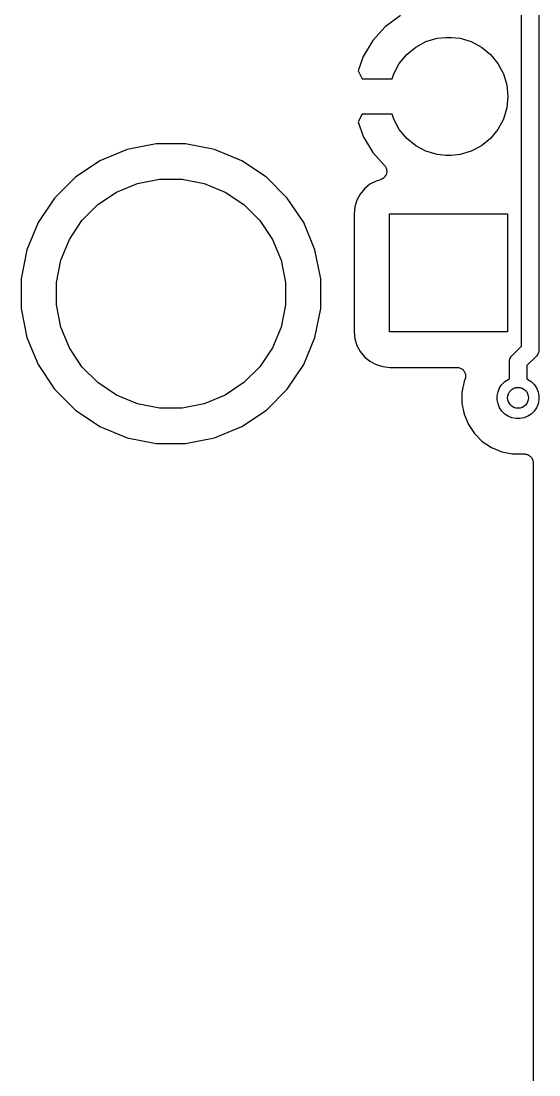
# Model space of a CAD drawing. Extents: x 0.81 to 4.31, y -4.31 to -0.81.
# Drawn here: x 4.019 to 4.313, y -1.998 to -1.401 of the extents above; entities that cross this region are included whole.
import ezdxf

# ---------------------------------------------------------------- set-up
doc = ezdxf.new("R2010")
doc.units = 0
doc.header["$MEASUREMENT"] = 0
doc.layers.add('BLACK', color=7, linetype='CONTINUOUS')

msp = doc.modelspace()

# ---------------------------------------------------------------- linework, layer by layer
at = {"layer": 'BLACK', "linetype": 'CONTINUOUS'}
for p, q in [((4.30315, -1.58497), (4.30315, -1.19161)), ((4.31299, -1.18981), (4.31299, -1.58677)), ((4.23444, -1.39738), (4.22581, -1.40381)), ((4.22581, -1.40381), (4.2188, -1.41159)), ((4.25525, -1.41033), (4.26017, -1.40984)), ((4.26017, -1.40984), (4.26345, -1.40984)), ((4.26345, -1.40984), (4.26837, -1.41033)), ((4.2188, -1.41159), (4.21344, -1.42059)), ((4.23803, -1.41953), (4.24313, -1.41535)), ((4.24313, -1.41535), (4.24894, -1.41224)), ((4.24894, -1.41224), (4.25525, -1.41033)), ((4.26837, -1.41033), (4.27468, -1.41224)), ((4.27468, -1.41224), (4.28049, -1.41535)), ((4.28049, -1.41535), (4.28559, -1.41953)), ((4.21344, -1.42059), (4.2105, -1.42887)), ((4.23385, -1.42463), (4.23803, -1.41953)), ((4.28559, -1.41953), (4.28977, -1.42463)), ((4.23074, -1.43044), (4.23385, -1.42463)), ((4.28977, -1.42463), (4.29288, -1.43044)), ((4.2105, -1.42887), (4.21283, -1.43331)), ((4.21283, -1.43331), (4.22987, -1.43331)), ((4.22987, -1.43331), (4.23074, -1.43044)), ((4.29288, -1.43044), (4.29479, -1.43675)), ((4.29479, -1.43675), (4.29544, -1.44331)), ((4.29544, -1.44331), (4.29479, -1.44987)), ((4.29479, -1.44987), (4.29288, -1.45618)), ((4.21283, -1.45331), (4.2105, -1.45775)), ((4.22987, -1.45331), (4.21283, -1.45331)), ((4.23074, -1.45618), (4.22987, -1.45331)), ((4.23385, -1.46199), (4.23074, -1.45618)), ((4.29288, -1.45618), (4.28977, -1.46199)), ((4.2105, -1.45775), (4.21344, -1.46602)), ((4.23803, -1.46708), (4.23385, -1.46199)), ((4.28977, -1.46199), (4.28559, -1.46708)), ((4.21344, -1.46602), (4.2188, -1.47502)), ((4.24313, -1.47127), (4.23803, -1.46708)), ((4.28559, -1.46708), (4.28049, -1.47127)), ((4.07955, -1.47342), (4.06409, -1.47983)), ((4.09596, -1.47016), (4.07955, -1.47342)), ((4.1127, -1.47016), (4.09596, -1.47016)), ((4.12911, -1.47342), (4.1127, -1.47016)), ((4.14457, -1.47983), (4.12911, -1.47342)), ((4.2188, -1.47502), (4.22543, -1.48238)), ((4.24894, -1.47437), (4.24313, -1.47127)), ((4.25525, -1.47629), (4.24894, -1.47437)), ((4.27468, -1.47437), (4.26837, -1.47629)), ((4.28049, -1.47127), (4.27468, -1.47437)), ((4.06409, -1.47983), (4.05017, -1.48912)), ((4.15849, -1.48912), (4.14457, -1.47983)), ((4.26017, -1.47677), (4.25525, -1.47629)), ((4.26345, -1.47677), (4.26017, -1.47677)), ((4.26837, -1.47629), (4.26345, -1.47677)), ((4.22543, -1.48238), (4.22548, -1.48243)), ((4.22548, -1.48243), (4.22554, -1.48252)), ((4.22554, -1.48252), (4.22561, -1.48259)), ((4.22561, -1.48259), (4.22582, -1.48291)), ((4.22582, -1.48291), (4.22605, -1.48323)), ((4.22605, -1.48323), (4.22609, -1.48332)), ((4.22609, -1.48332), (4.22615, -1.48341)), ((4.22615, -1.48341), (4.22629, -1.48376)), ((4.22635, -1.48756), (4.22621, -1.48792)), ((4.22629, -1.48376), (4.22645, -1.48411)), ((4.2265, -1.4872), (4.22635, -1.48756)), ((4.22645, -1.48411), (4.22647, -1.48421)), ((4.22647, -1.48421), (4.22651, -1.48431)), ((4.22652, -1.4871), (4.2265, -1.4872)), ((4.22651, -1.48431), (4.22659, -1.48469)), ((4.22655, -1.487), (4.22652, -1.4871)), ((4.22661, -1.48662), (4.22655, -1.487)), ((4.22659, -1.48469), (4.22667, -1.48506)), ((4.22669, -1.48624), (4.22661, -1.48662)), ((4.22667, -1.48506), (4.22668, -1.48517)), ((4.22668, -1.48517), (4.2267, -1.48527)), ((4.2267, -1.48527), (4.22669, -1.48565)), ((4.22669, -1.48565), (4.22671, -1.48604)), ((4.22671, -1.48604), (4.22669, -1.48614)), ((4.22669, -1.48614), (4.22669, -1.48624)), ((4.05017, -1.48912), (4.03834, -1.50096)), ((4.07356, -1.49755), (4.08538, -1.49265)), ((4.08538, -1.49265), (4.09793, -1.49016)), ((4.09793, -1.49016), (4.11073, -1.49016)), ((4.11073, -1.49016), (4.12328, -1.49265)), ((4.12328, -1.49265), (4.1351, -1.49755)), ((4.17032, -1.50096), (4.15849, -1.48912)), ((4.21718, -1.49313), (4.21414, -1.49563)), ((4.22066, -1.49128), (4.21718, -1.49313)), ((4.22317, -1.49051), (4.22066, -1.49128)), ((4.22326, -1.49047), (4.22317, -1.49051)), ((4.22336, -1.49045), (4.22326, -1.49047)), ((4.22371, -1.49029), (4.22336, -1.49045)), ((4.22407, -1.49014), (4.22371, -1.49029)), ((4.22416, -1.49008), (4.22407, -1.49014)), ((4.22425, -1.49004), (4.22416, -1.49008)), ((4.22456, -1.48981), (4.22425, -1.49004)), ((4.22488, -1.4896), (4.22456, -1.48981)), ((4.22496, -1.48953), (4.22488, -1.4896)), ((4.22504, -1.48947), (4.22496, -1.48953)), ((4.2253, -1.48918), (4.22504, -1.48947)), ((4.22557, -1.48891), (4.2253, -1.48918)), ((4.22563, -1.48882), (4.22557, -1.48891)), ((4.2257, -1.48875), (4.22563, -1.48882)), ((4.2259, -1.48842), (4.2257, -1.48875)), ((4.22612, -1.4881), (4.2259, -1.48842)), ((4.22616, -1.48801), (4.22612, -1.4881)), ((4.22621, -1.48792), (4.22616, -1.48801)), ((4.06292, -1.50466), (4.07356, -1.49755)), ((4.1351, -1.49755), (4.14574, -1.50466)), ((4.21164, -1.49868), (4.20978, -1.50215)), ((4.21414, -1.49563), (4.21164, -1.49868)), ((4.03834, -1.50096), (4.02904, -1.51487)), ((4.05387, -1.51371), (4.06292, -1.50466)), ((4.14574, -1.50466), (4.15479, -1.51371)), ((4.17962, -1.51487), (4.17032, -1.50096)), ((4.20978, -1.50215), (4.20864, -1.50592)), ((4.20864, -1.50592), (4.20823, -1.51009)), ((4.20823, -1.51009), (4.20823, -1.57653)), ((4.22835, -1.57677), (4.22835, -1.50984)), ((4.22835, -1.50984), (4.29528, -1.50984)), ((4.29528, -1.50984), (4.29528, -1.57677)), ((4.02904, -1.51487), (4.02264, -1.53034)), ((4.04676, -1.52435), (4.05387, -1.51371)), ((4.15479, -1.51371), (4.1619, -1.52435)), ((4.18603, -1.53034), (4.17962, -1.51487)), ((4.04187, -1.53617), (4.04676, -1.52435)), ((4.1619, -1.52435), (4.16679, -1.53617)), ((4.02264, -1.53034), (4.01937, -1.54675)), ((4.18929, -1.54675), (4.18603, -1.53034)), ((4.03937, -1.54872), (4.04187, -1.53617)), ((4.16679, -1.53617), (4.16929, -1.54872)), ((4.01937, -1.54675), (4.01937, -1.56349)), ((4.18929, -1.56349), (4.18929, -1.54675)), ((4.03937, -1.56152), (4.03937, -1.54872)), ((4.16929, -1.54872), (4.16929, -1.56152)), ((4.01937, -1.56349), (4.02264, -1.5799)), ((4.04187, -1.57407), (4.03937, -1.56152)), ((4.16929, -1.56152), (4.16679, -1.57407)), ((4.18603, -1.5799), (4.18929, -1.56349)), ((4.04676, -1.58589), (4.04187, -1.57407)), ((4.16679, -1.57407), (4.1619, -1.58589)), ((4.20823, -1.57653), (4.20864, -1.58069)), ((4.29528, -1.57677), (4.22835, -1.57677)), ((4.02264, -1.5799), (4.02904, -1.59536)), ((4.17962, -1.59536), (4.18603, -1.5799)), ((4.20864, -1.58069), (4.20978, -1.58446)), ((4.05387, -1.59653), (4.04676, -1.58589)), ((4.1619, -1.58589), (4.15479, -1.59653)), ((4.20978, -1.58446), (4.21164, -1.58794)), ((4.21164, -1.58794), (4.21414, -1.59098)), ((4.29787, -1.59025), (4.30315, -1.58497)), ((4.31264, -1.5889), (4.31218, -1.58976)), ((4.31269, -1.58873), (4.31264, -1.5889)), ((4.31292, -1.58797), (4.31269, -1.58873)), ((4.31299, -1.58725), (4.31292, -1.58797)), ((4.31299, -1.58677), (4.31302, -1.58701)), ((4.31302, -1.58701), (4.31299, -1.58725)), ((4.31299, -1.58725), (4.31299, -1.58725)), ((4.21414, -1.59098), (4.21718, -1.59348)), ((4.21718, -1.59348), (4.22066, -1.59534)), ((4.29624, -1.5939), (4.29633, -1.59293)), ((4.29626, -1.59414), (4.29624, -1.5939)), ((4.29626, -1.60343), (4.29626, -1.59414)), ((4.29633, -1.59293), (4.29661, -1.59201)), ((4.29661, -1.59201), (4.29707, -1.59115)), ((4.29707, -1.59115), (4.29753, -1.59059)), ((4.29753, -1.59059), (4.29768, -1.5904)), ((4.29753, -1.59059), (4.29753, -1.59059)), ((4.29768, -1.5904), (4.29787, -1.59025)), ((4.31138, -1.59066), (4.3061, -1.59594)), ((4.31157, -1.5905), (4.31138, -1.59066)), ((4.31175, -1.59028), (4.31157, -1.5905)), ((4.31218, -1.58976), (4.31175, -1.59028)), ((4.02904, -1.59536), (4.03834, -1.60928)), ((4.06292, -1.60558), (4.05387, -1.59653)), ((4.15479, -1.59653), (4.14574, -1.60558)), ((4.17032, -1.60928), (4.17962, -1.59536)), ((4.22066, -1.59534), (4.22443, -1.59648)), ((4.22443, -1.59648), (4.22859, -1.59689)), ((4.22859, -1.59689), (4.26642, -1.59689)), ((4.26642, -1.59689), (4.26647, -1.59689)), ((4.26647, -1.59689), (4.26647, -1.59689)), ((4.26647, -1.59689), (4.26647, -1.59689)), ((4.26647, -1.59689), (4.26649, -1.59689)), ((4.26649, -1.59689), (4.26697, -1.59695)), ((4.26697, -1.59695), (4.26744, -1.597)), ((4.26744, -1.597), (4.26745, -1.597)), ((4.26745, -1.597), (4.26746, -1.597)), ((4.26746, -1.597), (4.26792, -1.59715)), ((4.26792, -1.59715), (4.26837, -1.59729)), ((4.26837, -1.59729), (4.26838, -1.59729)), ((4.26838, -1.59729), (4.26839, -1.5973)), ((4.26839, -1.5973), (4.26881, -1.59753)), ((4.26881, -1.59753), (4.26923, -1.59775)), ((4.26923, -1.59775), (4.26924, -1.59776)), ((4.26924, -1.59776), (4.26925, -1.59777)), ((4.26925, -1.59777), (4.26961, -1.59807)), ((4.26961, -1.59807), (4.26998, -1.59838)), ((4.26998, -1.59838), (4.26999, -1.59839)), ((4.26999, -1.59839), (4.27, -1.59839)), ((4.27, -1.59839), (4.27029, -1.59876)), ((4.27029, -1.59876), (4.27059, -1.59913)), ((4.27059, -1.59913), (4.2706, -1.59914)), ((4.2706, -1.59914), (4.27061, -1.59915)), ((4.27061, -1.59915), (4.27083, -1.59957)), ((4.27083, -1.59957), (4.27105, -1.6)), ((4.27105, -1.6), (4.27105, -1.60001)), ((4.27105, -1.60001), (4.27106, -1.60002)), ((4.27106, -1.60002), (4.27119, -1.60047)), ((4.27119, -1.60047), (4.27133, -1.60093)), ((4.27133, -1.60093), (4.27133, -1.60094)), ((4.27133, -1.60094), (4.27134, -1.60096)), ((4.27134, -1.60096), (4.27138, -1.60143)), ((4.3061, -1.59594), (4.3061, -1.60343)), ((4.07356, -1.61269), (4.06292, -1.60558)), ((4.14574, -1.60558), (4.1351, -1.61269)), ((4.27059, -1.60489), (4.26937, -1.61104)), ((4.27104, -1.60381), (4.27059, -1.60489)), ((4.27118, -1.60335), (4.27104, -1.60381)), ((4.27132, -1.6029), (4.27118, -1.60335)), ((4.27133, -1.60287), (4.27132, -1.60288)), ((4.27132, -1.60288), (4.27132, -1.6029)), ((4.27137, -1.6024), (4.27133, -1.60287)), ((4.27142, -1.60193), (4.27137, -1.6024)), ((4.27138, -1.60143), (4.27142, -1.6019)), ((4.27142, -1.6019), (4.27142, -1.60191)), ((4.27142, -1.60191), (4.27142, -1.60193)), ((4.29071, -1.60858), (4.29201, -1.60664)), ((4.29201, -1.60664), (4.29365, -1.605)), ((4.29365, -1.605), (4.29559, -1.60371)), ((4.29559, -1.60371), (4.29626, -1.60343)), ((4.3061, -1.60343), (4.30678, -1.60371)), ((4.30678, -1.60371), (4.30871, -1.605)), ((4.30871, -1.605), (4.31036, -1.60664)), ((4.31036, -1.60664), (4.31165, -1.60858)), ((4.03834, -1.60928), (4.05017, -1.62111)), ((4.08538, -1.61758), (4.07356, -1.61269)), ((4.1351, -1.61269), (4.12328, -1.61758)), ((4.15849, -1.62111), (4.17032, -1.60928)), ((4.26937, -1.61104), (4.26937, -1.61731)), ((4.28937, -1.61301), (4.28982, -1.61073)), ((4.28937, -1.61534), (4.28937, -1.61301)), ((4.28982, -1.61073), (4.29071, -1.60858)), ((4.31165, -1.60858), (4.31254, -1.61073)), ((4.31254, -1.61073), (4.31299, -1.61301)), ((4.31299, -1.61301), (4.31299, -1.61534)), ((4.09793, -1.62008), (4.08538, -1.61758)), ((4.12328, -1.61758), (4.11073, -1.62008)), ((4.26937, -1.61731), (4.27059, -1.62345)), ((4.28982, -1.61762), (4.28937, -1.61534)), ((4.29071, -1.61977), (4.28982, -1.61762)), ((4.31254, -1.61762), (4.31165, -1.61977)), ((4.31299, -1.61534), (4.31254, -1.61762)), ((4.05017, -1.62111), (4.06409, -1.63041)), ((4.11073, -1.62008), (4.09793, -1.62008)), ((4.14457, -1.63041), (4.15849, -1.62111)), ((4.27059, -1.62345), (4.27299, -1.62924)), ((4.29201, -1.6217), (4.29071, -1.61977)), ((4.29365, -1.62335), (4.29201, -1.6217)), ((4.29559, -1.62464), (4.29365, -1.62335)), ((4.29774, -1.62553), (4.29559, -1.62464)), ((4.30678, -1.62464), (4.30463, -1.62553)), ((4.30871, -1.62335), (4.30678, -1.62464)), ((4.31036, -1.6217), (4.30871, -1.62335)), ((4.31165, -1.61977), (4.31036, -1.6217)), ((4.06409, -1.63041), (4.07955, -1.63681)), ((4.12911, -1.63681), (4.14457, -1.63041)), ((4.27299, -1.62924), (4.27647, -1.63445)), ((4.30002, -1.62598), (4.29774, -1.62553)), ((4.30234, -1.62598), (4.30002, -1.62598)), ((4.30463, -1.62553), (4.30234, -1.62598)), ((4.07955, -1.63681), (4.09596, -1.64008)), ((4.1127, -1.64008), (4.12911, -1.63681)), ((4.27647, -1.63445), (4.2809, -1.63888)), ((4.09596, -1.64008), (4.1127, -1.64008)), ((4.2809, -1.63888), (4.28611, -1.64236)), ((4.28611, -1.64236), (4.2919, -1.64476)), ((4.2919, -1.64476), (4.29805, -1.64598)), ((4.29805, -1.64598), (4.30472, -1.64598)), ((4.30472, -1.64598), (4.30476, -1.64598)), ((4.30476, -1.64598), (4.30476, -1.64598)), ((4.30476, -1.64598), (4.30476, -1.64598)), ((4.30476, -1.64598), (4.30479, -1.64598)), ((4.30479, -1.64598), (4.30526, -1.64604)), ((4.30526, -1.64604), (4.30573, -1.64609)), ((4.30573, -1.64609), (4.30575, -1.64609)), ((4.30575, -1.64609), (4.30576, -1.64609)), ((4.30576, -1.64609), (4.30621, -1.64624)), ((4.30621, -1.64624), (4.30666, -1.64637)), ((4.30666, -1.64637), (4.30668, -1.64638)), ((4.30668, -1.64638), (4.30669, -1.64639)), ((4.30669, -1.64639), (4.30711, -1.64661)), ((4.30711, -1.64661), (4.30752, -1.64684)), ((4.30752, -1.64684), (4.30753, -1.64685)), ((4.30753, -1.64685), (4.30755, -1.64686)), ((4.30755, -1.64686), (4.30791, -1.64716)), ((4.30791, -1.64716), (4.30827, -1.64746)), ((4.30827, -1.64746), (4.30828, -1.64747)), ((4.30828, -1.64747), (4.3083, -1.64749)), ((4.3083, -1.64749), (4.30859, -1.64785)), ((4.30859, -1.64785), (4.30889, -1.64822)), ((4.30889, -1.64822), (4.3089, -1.64823)), ((4.3089, -1.64823), (4.30891, -1.64825)), ((4.30891, -1.64825), (4.30912, -1.64866)), ((4.30912, -1.64866), (4.30935, -1.64908)), ((4.30935, -1.64908), (4.30935, -1.6491)), ((4.30935, -1.6491), (4.30936, -1.64911)), ((4.30936, -1.64911), (4.30949, -1.64956)), ((4.30949, -1.64956), (4.30963, -1.65001)), ((4.30963, -1.65001), (4.30963, -1.65003)), ((4.30963, -1.65003), (4.30964, -1.65005)), ((4.30964, -1.65005), (4.30968, -1.65052)), ((4.30968, -1.65052), (4.30972, -1.65098)), ((4.30972, -1.65098), (4.30972, -3.53494))]:
    msp.add_line(p, q, dxfattribs=at)
at = {"layer": 'BLACK'}
msp.add_circle((4.30118, -1.61417), 0.005906, dxfattribs=at)

doc.saveas('drawing.dxf')
